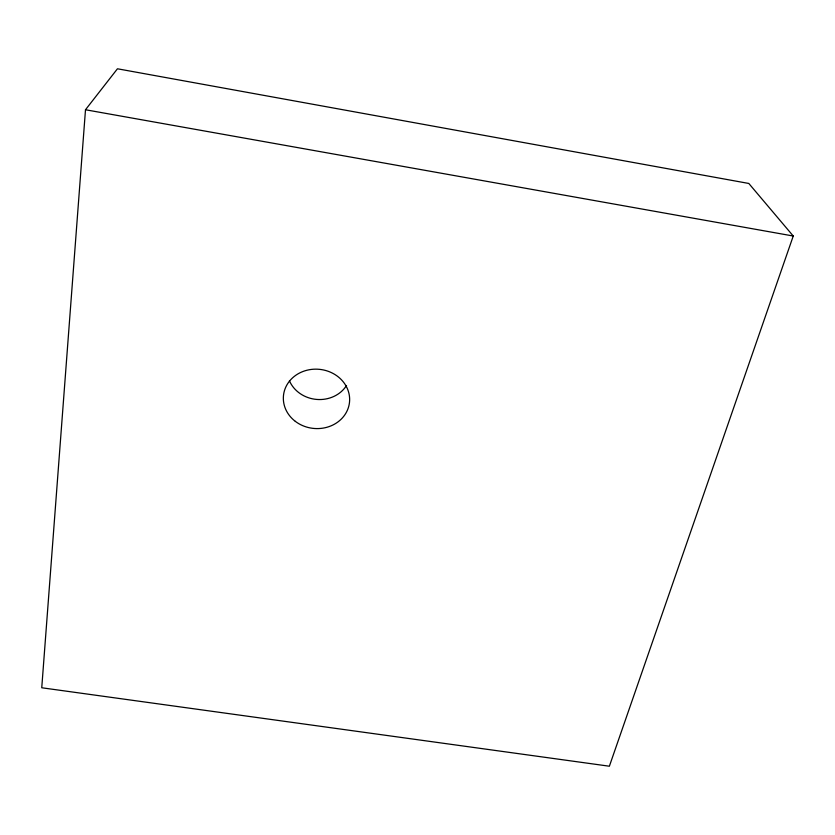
<?xml version="1.0" encoding="UTF-8"?>
<svg xmlns="http://www.w3.org/2000/svg" width="835" height="835" viewBox="0 0 835 835"><rect width="100%" height="100%" fill="white"/><g stroke="black" fill="none" stroke-linecap="round" stroke-linejoin="round"><path stroke-width="1.25" d="M85.494 109.75L41.75 687.769L609.373 766.217L793.25 236.023L748.807 183.46L117.453 68.783L85.494 109.75L793.25 236.023M346.535 385.499A31.772 28.745 5.9 0 1 316.715 399.433A31.772 28.745 5.9 0 1 289.432 380.791M295.319 421.351A33.191 29.695 5.4 0 0 349.176 404.495A33.191 29.695 5.4 0 0 304.984 370.792A33.191 29.695 5.4 0 0 295.319 421.351"/></g></svg>
